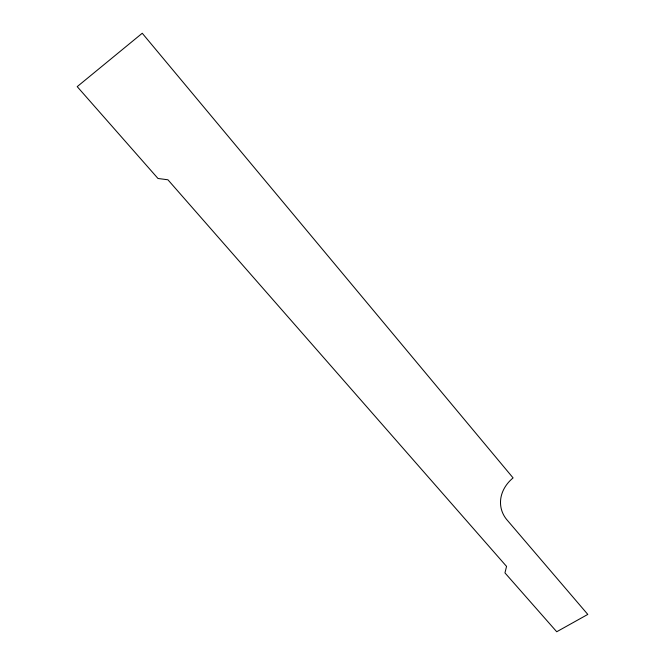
<?xml version="1.0" encoding="UTF-8"?>
<svg xmlns="http://www.w3.org/2000/svg" width="665" height="665" viewBox="0 0 665 665"><rect width="100%" height="100%" fill="white"/><g stroke="black" fill="none" stroke-linecap="round" stroke-linejoin="round"><path stroke-width="1" d="M506.547 566.397L504.959 572.906L556.721 631.75L587.793 614.418L506.464 519.282A39.634 32.286 -10.6 0 1 513.089 477.902L142.244 33.25L77.207 86.641L157.987 178.478L167.921 179.783L506.547 566.397"/></g></svg>
